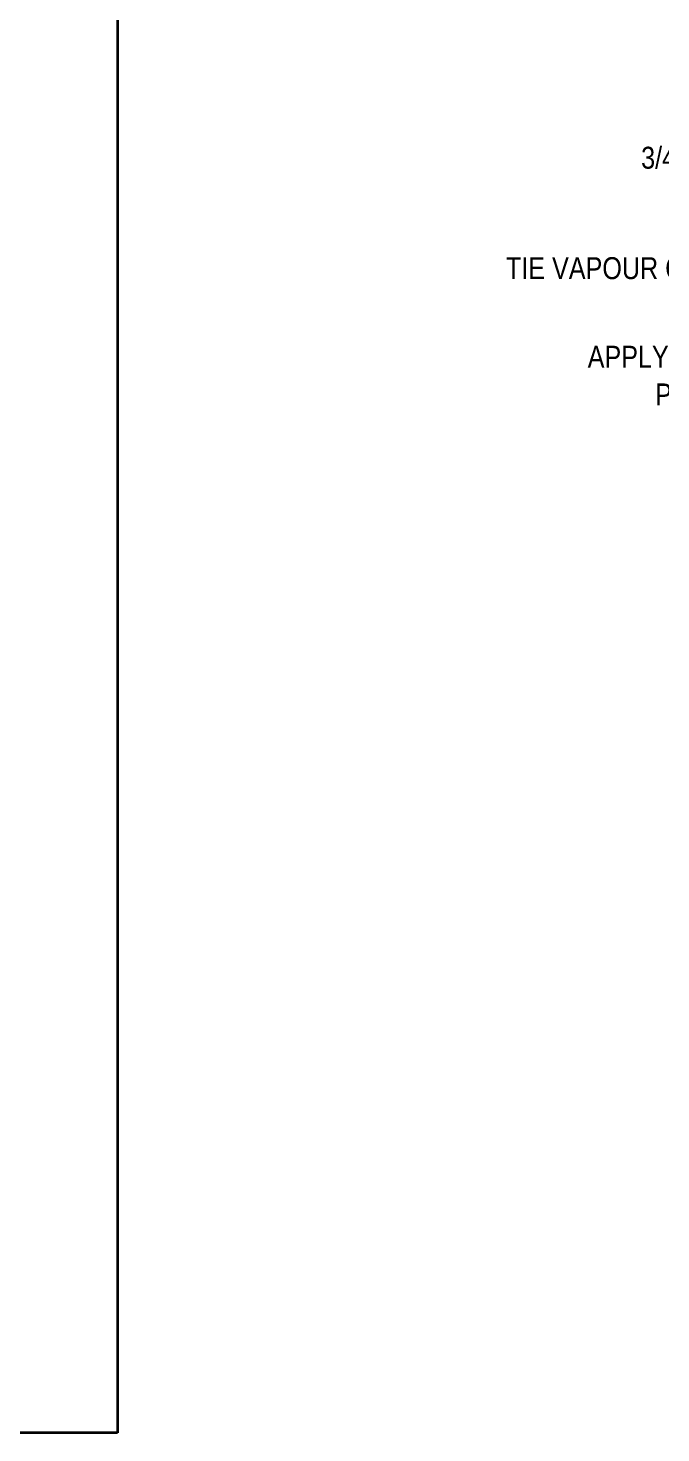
# Model space of a CAD drawing. Header units: millimetres. Extents: x 1380 to 25258, y -161 to 9352.
# Drawn here: x 22669 to 23246, y 52 to 1333 of the extents above; entities that cross this region are included whole.
import ezdxf

# ---------------------------------------------------------------- set-up
doc = ezdxf.new("R2010")
doc.units = ezdxf.units.MM
doc.layers.add('A-DETL', color=9, linetype='Continuous', lineweight=18, true_color=0x808080)
doc.layers.add('G-ANNO-TEXT', color=7, linetype='Continuous', lineweight=9)
doc.styles.add('Arial Narrow_2', font='ARIALN.TTF', dxfattribs={"height": 20})

msp = doc.modelspace()

# ---------------------------------------------------------------- linework, layer by layer
at = {"layer": 'A-DETL', "color": 7, "lineweight": 35}
for p, q in [((22750.6, 9351.9), (22750.6, 51.9)), ((22750.6, 51.9), (17650.6, 51.9))]:
    msp.add_line(p, q, dxfattribs=at)

# ---------------------------------------------------------------- texts
at = {"layer": 'G-ANNO-TEXT', "char_height": 20, "attachment_point": 1, "style": 'Arial Narrow_2', "bg_fill": 3, "box_fill_scale": 1.25, "bg_fill_color": 256, "bg_fill_true_color": 13158600, "bg_fill_transparency": 0}
for s, insert, width in [('3/4"/19mm EXTERIOR GRADE PLYWOOD BUCK, ', (23227.8, 1224.9), 645.358), ('TIE VAPOUR CONTROL BARRIER INTO WINDOW OPENING', (23104.6, 1124.2), 795.274), ('APPLY TRANSITION MEMBRANE OVER BUCK, FULL ', (23179.1, 1043.4), 704.683)]:
    msp.add_mtext(s, dxfattribs=dict(at, insert=insert, width=width))

# ---------------------------------------------------------------- next in the draw order: texts
at = {"layer": 'G-ANNO-TEXT', "insert": (23240.6, 1009), "char_height": 20, "width": 630.126, "attachment_point": 1, "style": 'Arial Narrow_2', "bg_fill": 3, "box_fill_scale": 1.25, "bg_fill_color": 256, "bg_fill_true_color": 13158600, "bg_fill_transparency": 0}
msp.add_mtext('PERIMETER OF OPENING & LAP AIR BARRIER', dxfattribs=at)

doc.saveas('drawing.dxf')
